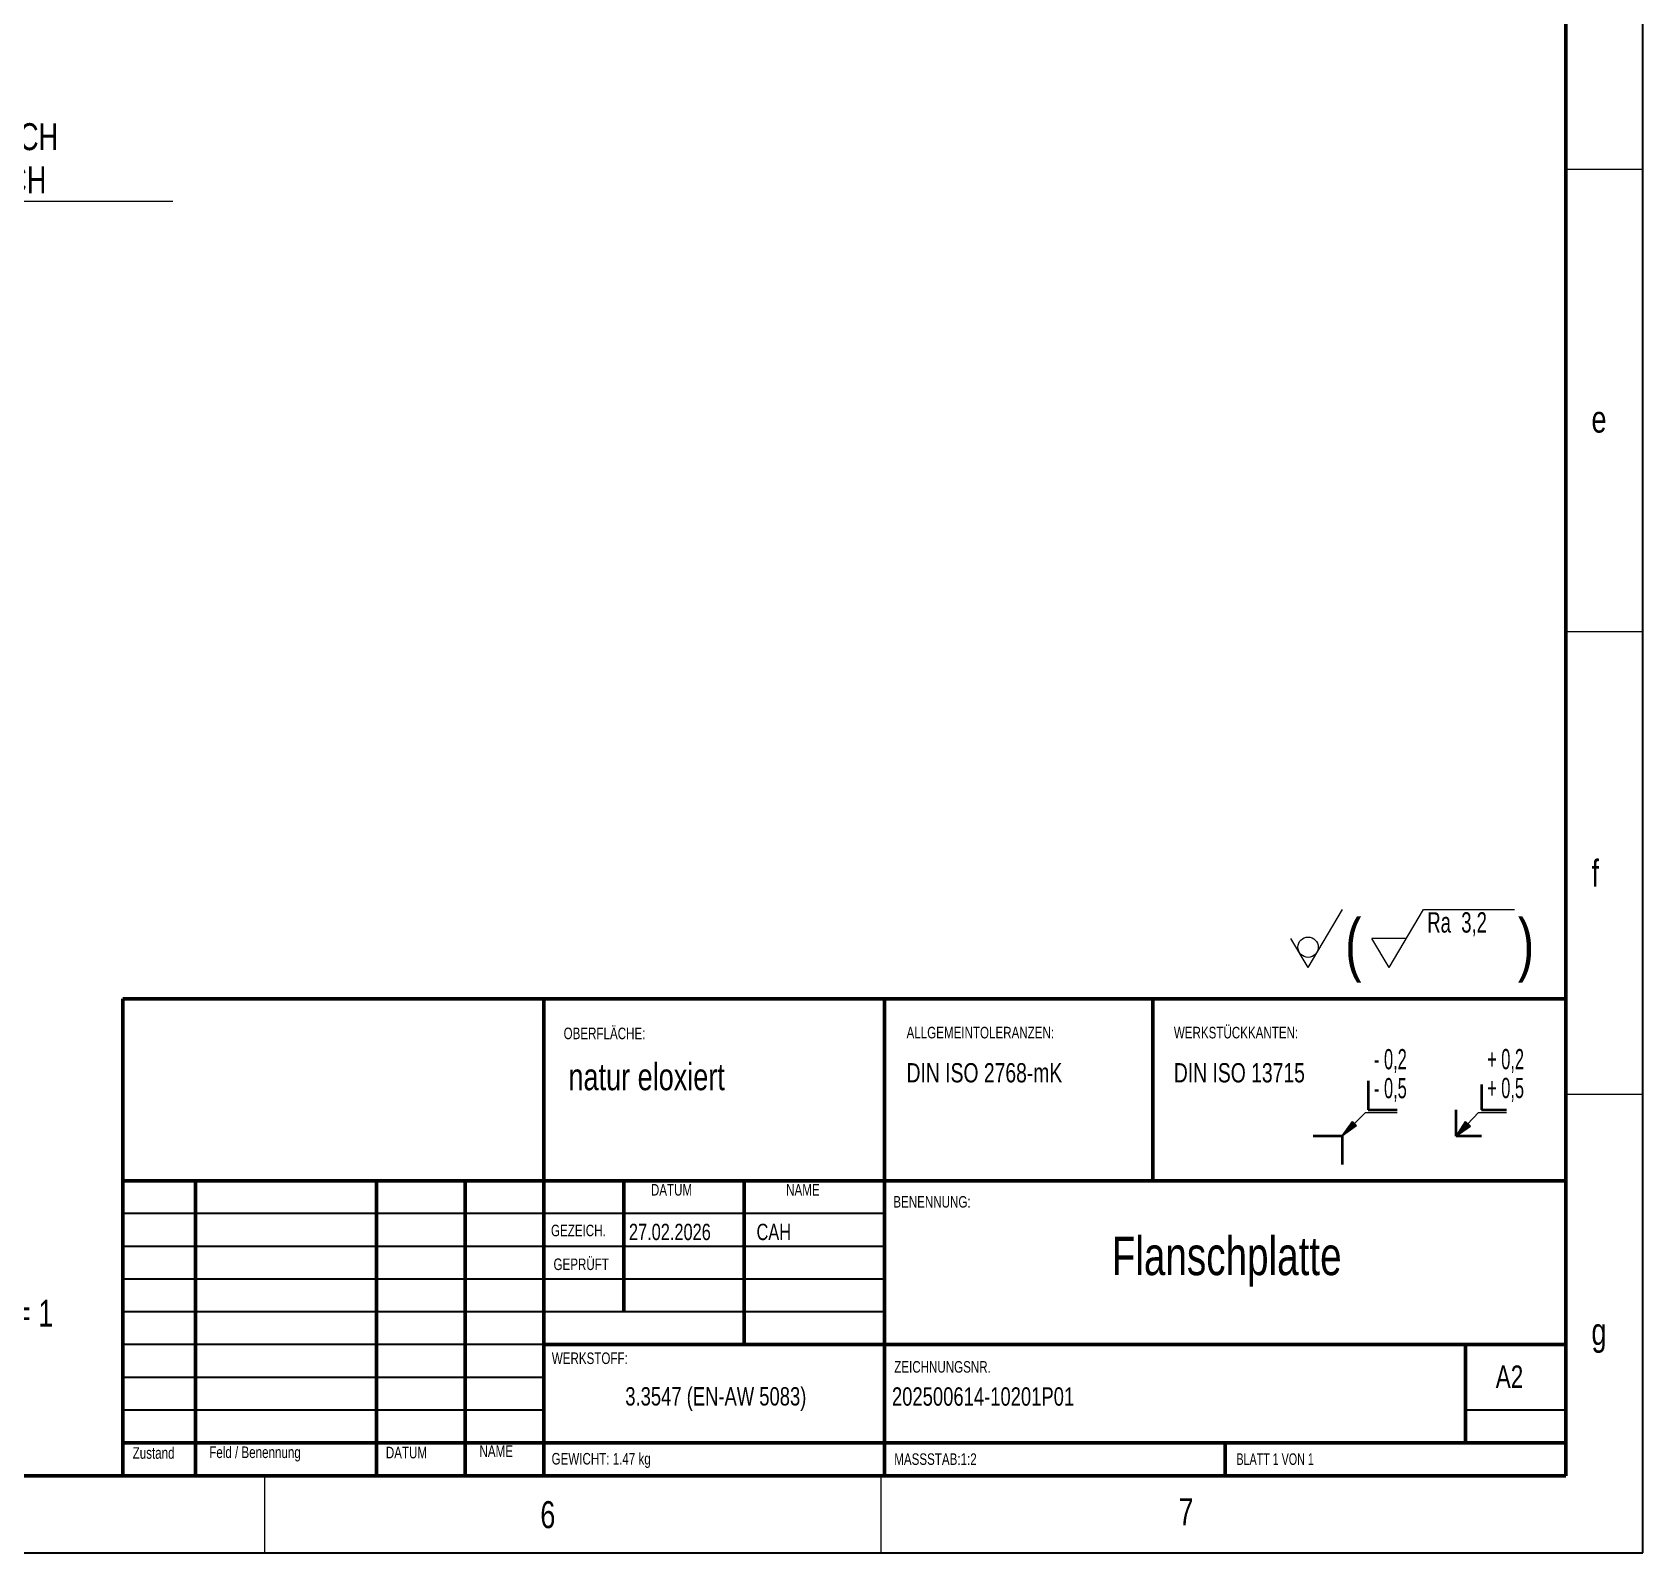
# Model space of a CAD drawing. Header units: millimetres. Extents: x 0 to 594, y 0 to 421.
# Drawn here: x 385 to 594, y 0 to 197.3 of the extents above; entities that cross this region are included whole.
import ezdxf

# ---------------------------------------------------------------- set-up
doc = ezdxf.new("R2010")
doc.units = ezdxf.units.MM
doc.header["$PDSIZE"] = -1
doc.styles.add('SLDTEXTSTYLE0', font='TXT', dxfattribs={"width": 0.605})
doc.styles.add('SLDTEXTSTYLE1', font='TXT', dxfattribs={"width": 0.75})
doc.styles.add('SLDTEXTSTYLE2', font='TXT', dxfattribs={"width": 0.678571})
doc.styles.add('SLDTEXTSTYLE3', font='TXT', dxfattribs={"width": 0.692308})
doc.dimstyles.new('SLDDIMSTYLE1', dxfattribs={"dimtxt": 3.5, "dimasz": 3.556, "dimexe": 0, "dimexo": 0.0625, "dimgap": 0.875, "dimtad": 0, "dimtih": 1, "dimtoh": 1, "dimlfac": 2, "dimrnd": 1e-09, "dimzin": 4, "dimdsep": 46, "dimtxsty": 'SLDTEXTSTYLE1', "dimblk1": 'NONE', "dimsah": 1, "dimcen": 0, "dimadec": 0, "dimazin": 1, "dimtfac": 1, "dimtdec": 3, "dimtmove": 0, "dimatfit": 3, "dimldrblk": 'NONE', "dimfxl": 1, "dimfrac": 2, "dimtolj": 1, "dimtzin": 12, "dimarcsym": 0})

# ---------------------------------------------------------------- blocks, each defined once
blk = doc.blocks.new('SW_NOTE_0')
at = {"color": 0, "linetype": 'Continuous', "lineweight": 0, "insert": (0, 4.51), "char_height": 3.5, "attachment_point": 1, "style": 'SLDTEXTSTYLE0'}
blk.add_mtext('+ 0,5', dxfattribs=at)
blk = doc.blocks.new('SW_NOTE_0_1')
at = {"color": 0, "linetype": 'Continuous', "lineweight": 0, "insert": (0, 4.51), "char_height": 3.5, "attachment_point": 1, "style": 'SLDTEXTSTYLE0'}
blk.add_mtext('+ 0,2', dxfattribs=at)
blk = doc.blocks.new('SW_NOTE_0_2')
at = {"color": 0, "linetype": 'Continuous', "lineweight": 0, "insert": (0, 4.51), "char_height": 3.5, "attachment_point": 1, "style": 'SLDTEXTSTYLE0'}
blk.add_mtext('- 0,2', dxfattribs=at)
blk = doc.blocks.new('SW_NOTE_0_3')
at = {"color": 0, "linetype": 'Continuous', "lineweight": 0, "insert": (0, 4.51), "char_height": 3.5, "attachment_point": 1, "style": 'SLDTEXTSTYLE0'}
blk.add_mtext('- 0,5', dxfattribs=at)
blk = doc.blocks.new('Block3')
at = {"linetype": 'Continuous'}
for points in [[(735.45, 277.8), (737.92, 279.57), (737.22, 280.27)], [(755.16, 277.71), (757.62, 279.47), (756.78, 280.26)]]:
    blk.add_hatch(color=7, dxfattribs=at).paths.add_polyline_path(points, flags=0)
at = {"color": 7, "linetype": 'Continuous', "lineweight": 35}
for p, q in [((739.95, 287.3), (739.95, 282.3)), ((759.52, 286.66), (759.52, 282.3)), ((739.95, 282.3), (744.95, 282.3)), ((755.16, 277.71), (755.16, 282.3)), ((759.52, 282.3), (763.89, 282.3)), ((730.45, 277.8), (735.45, 277.8)), ((735.45, 277.8), (735.45, 272.8)), ((759.52, 277.71), (755.16, 277.71))]:
    blk.add_line(p, q, dxfattribs=at)
at = {"color": 7, "linetype": 'Continuous', "lineweight": 18}
for p, q in [((735.45, 277.8), (739.45, 281.8)), ((739.45, 281.8), (744.95, 281.8)), ((755.16, 277.71), (759.02, 281.8)), ((759.02, 281.8), (763.89, 281.8)), ((735.45, 277.8), (737.22, 280.27)), ((735.45, 277.8), (737.92, 279.57)), ((737.22, 280.27), (737.92, 279.57)), ((755.16, 277.71), (756.78, 280.26)), ((755.16, 277.71), (757.62, 279.47)), ((756.78, 280.26), (757.62, 279.47))]:
    blk.add_line(p, q, dxfattribs=at)
at = {"color": 7, "linetype": 'Continuous', "lineweight": 0}
for p in [(737.57, 279.92), (757.2, 279.87)]:
    blk.add_point(p, dxfattribs=at)
for name, p in [('SW_NOTE_0_2', (740.95, 288.28)), ('SW_NOTE_0_1', (760.52, 288.29)), ('SW_NOTE_0_3', (740.95, 283.27)), ('SW_NOTE_0', (760.52, 283.3))]:
    blk.add_blockref(name, p, dxfattribs=at)
blk = doc.blocks.new('SW_NOTE_0_4')
at = {"color": 0, "linetype": 'Continuous', "lineweight": 0}
for p, q in [((-4.81, 1.87), (-0.35, 9.43)), ((5.71, 1.87), (10.17, 9.43)), ((10.17, 9.43), (21.96, 9.43)), ((-4.81, 1.87), (-7.04, 5.65)), ((5.71, 1.87), (3.48, 5.65)), ((7.94, 5.65), (3.48, 5.65))]:
    blk.add_line(p, q, dxfattribs=at)
blk.add_circle((-4.81, 4.52), 1.32, dxfattribs=at)
at = {"color": 0, "linetype": 'Continuous', "lineweight": 0, "attachment_point": 1}
for s, insert, char_height, style in [('(', (0, 8.19), 6.35, 'SLDTEXTSTYLE1'), ('Ra  3,2', (10.66, 9.06), 2.646, 'SLDTEXTSTYLE2'), (')', (22.41, 8.19), 6.35, 'SLDTEXTSTYLE1')]:
    blk.add_mtext(s, dxfattribs=dict(at, insert=insert, char_height=char_height, style=style))
blk = doc.blocks.new('SW_NOTE_0_5')
at = {"color": 0, "linetype": 'Continuous', "lineweight": 0, "attachment_point": 1, "style": 'SLDTEXTSTYLE1'}
for s, insert, char_height in [('ALLGEMEINTOLERANZEN:', (0, 1.93), 1.5), ('DIN ISO 2768-mK', (0, -2.78), 2.5)]:
    blk.add_mtext(s, dxfattribs=dict(at, insert=insert, char_height=char_height))
blk = doc.blocks.new('SW_NOTE_0_6')
at = {"color": 0, "linetype": 'Continuous', "lineweight": 0, "attachment_point": 1, "style": 'SLDTEXTSTYLE1'}
for s, insert, char_height in [('WERKSTÜCKKANTEN:', (0, 1.93), 1.5), ('DIN ISO 13715', (0, -2.78), 2.5)]:
    blk.add_mtext(s, dxfattribs=dict(at, insert=insert, char_height=char_height))
blk = doc.blocks.new('_D_54')
at = {"color": 7, "linetype": 'Continuous', "lineweight": 0}
for p, q in [((315.57, 127.16), (336.68, 175.34)), ((336.68, 175.34), (403.24, 175.34)), ((314.2, 124.04), (315.57, 127.16))]:
    blk.add_line(p, q, dxfattribs=at)
at = {"color": 7, "linetype": 'Continuous', "lineweight": 18}
blk.add_solid([(315.57, 127.16), (317.34, 130.26), (316.64, 130.57)], dxfattribs=at)
at = {"color": 7, "linetype": 'Continuous', "lineweight": 18, "char_height": 3.5, "attachment_point": 1, "style": 'SLDTEXTSTYLE1'}
for s, insert in [('%%c', (338.85, 185.41)), ('6,80 DURCHGANGSLOCH', (345.44, 185.46)), ('M8 - 6H DURCHGANGSLOCH', (338.26, 179.85))]:
    blk.add_mtext(s, dxfattribs=dict(at, insert=insert))
blk = doc.blocks.new('_None')

msp = doc.modelspace()

# ---------------------------------------------------------------- linework, layer by layer
at = {"color": 7, "linetype": 'Continuous', "lineweight": 25}
for p, q in [((593.9620406, 0.00007943), (593.9620406, 420.50007943)), ((495.5620406, 44.00007943), (396.7620406, 44.00007943)), ((495.5620406, 39.75007943), (396.7620406, 39.75007943)), ((495.5620406, 35.50007943), (396.7620406, 35.50007943)), ((495.5620406, 31.25007943), (396.7620406, 31.25007943)), ((451.3620406, 27.00007943), (396.7620406, 27.00007943)), ((451.3620406, 22.75000743), (396.7620406, 22.75000743)), ((451.3620406, 18.50007943), (396.7620406, 18.50007943)), ((583.9620406, 18.50007943), (570.9620406, 18.50007943)), ((0.00016781, 0.00007943), (593.9620406, 0.00007943))]:
    msp.add_line(p, q, dxfattribs=at)
at = {"color": 7, "linetype": 'Continuous', "lineweight": 50}
for p, q in [((583.9620406, 10.00007943), (583.9620406, 410.50007943)), ((396.7620406, 71.87439815), (583.9620406, 71.87439815)), ((396.7620406, 71.87439815), (396.7620406, 10.00007943)), ((451.3620406, 10.00007943), (451.3620406, 71.87439815)), ((495.5620406, 71.87439815), (495.5620406, 10.00007943)), ((530.39315295, 71.87439815), (530.39315295, 48.25007943)), ((583.9620406, 71.87439815), (583.9620406, 10.00007943)), ((583.9620406, 48.25007943), (396.7620406, 48.25007943)), ((406.16351745, 48.25007943), (406.16351745, 10.00007943)), ((429.65475258, 48.25007943), (429.65475258, 10.00007943)), ((441.16096676, 48.25007943), (441.16096676, 10.00007943)), ((461.7620406, 31.25007943), (461.7620406, 48.25007943)), ((477.3620406, 48.25007943), (477.3620406, 27.00007943)), ((451.3620406, 27.00007943), (583.9620406, 27.00007943)), ((570.9620406, 14.25007943), (570.9620406, 27.00007943)), ((396.7620406, 14.25007943), (583.9620406, 14.25007943)), ((539.7620406, 10.00007943), (539.7620406, 14.25007943)), ((25.00016781, 10.00007943), (583.9620406, 10.00007943))]:
    msp.add_line(p, q, dxfattribs=at)
at = {"color": 7, "linetype": 'Continuous', "lineweight": 18}
for p, q in [((583.9620406, 179.50007943), (593.9620406, 179.50007943)), ((583.9620406, 119.50007943), (593.9620406, 119.50007943)), ((583.9620406, 59.50007943), (593.9620406, 59.50007943)), ((415.14374878, 10.00007943), (415.14374878, 0.00007943)), ((495.10557312, 10.00007943), (495.10557312, 0.00007943))]:
    msp.add_line(p, q, dxfattribs=at)

# ---------------------------------------------------------------- block references
at = {"color": 7, "linetype": 'Continuous', "lineweight": 0}
for name, p in [('SW_NOTE_0_4', (555.34038383, 74.04027545)), ('SW_NOTE_0_5', (498.43643423, 66.30068838)), ('SW_NOTE_0_6', (533.11671777, 66.30068814))]:
    msp.add_blockref(name, p, dxfattribs=at)
at = {"color": 7, "linetype": 'Continuous', "xscale": 0.75, "yscale": 0.75, "zscale": 0.75}
msp.add_blockref('Block3', (3.37729292, -154.245845), dxfattribs=at)

# ---------------------------------------------------------------- texts
at = {"color": 7, "linetype": 'Continuous', "lineweight": 0}
for s, insert, char_height, attachment_point, style in [('e', (587.3021911, 148.81573132), 3.5, 1, 'SLDTEXTSTYLE1'), ('f', (587.3021911, 89.89847894), 3.5, 1, 'SLDTEXTSTYLE1'), ('OBERFLÄCHE:', (453.9381905, 68.12769026), 1.5, 1, 'SLDTEXTSTYLE1'), ('natur eloxiert', (454.56794544, 63.50687036), 3.5, 1, 'SLDTEXTSTYLE1'), ('DATUM', (465.26343171, 47.83609911), 1.5, 1, 'SLDTEXTSTYLE1'), ('NAME', (482.81171976, 47.83609911), 1.5, 1, 'SLDTEXTSTYLE1'), ('BENENNUNG:', (496.71822754, 46.27841371), 1.5, 1, 'SLDTEXTSTYLE1'), ('GEZEICH.', (452.30308488, 42.56059532), 1.5, 1, 'SLDTEXTSTYLE1'), ('27.02.2026', (462.41326944, 42.68287359), 2.116666667, 1, 'SLDTEXTSTYLE1'), ('CAH', (478.97064771, 42.68287359), 2.116666667, 1, 'SLDTEXTSTYLE1'), ('Flanschplatte', (539.97058406, 41.01973775), 5, 2, 'SLDTEXTSTYLE1'), ('GEPRÜFT', (452.62657448, 38.17561198), 1.5, 1, 'SLDTEXTSTYLE1'), ('K-Faktor = 1', (368.31973947, 32.82875922), 3.5, 1, 'SLDTEXTSTYLE1'), ('g', (587.3021911, 30.45751765), 3.5, 1, 'SLDTEXTSTYLE1'), ('WERKSTOFF:', (452.40790291, 25.98613571), 1.5, 1, 'SLDTEXTSTYLE1'), ('ZEICHNUNGSNR.', (496.83600672, 24.86871725), 1.5, 1, 'SLDTEXTSTYLE1'), ('A2', (574.88302545, 24.30052394), 2.910416667, 1, 'SLDTEXTSTYLE1'), ('3.3547 (EN-AW 5083)', (473.68719644, 21.48564523), 2.38125, 2, 'SLDTEXTSTYLE1'), ('202500614-10201P01', (496.54205994, 21.46389784), 2.38125, 1, 'SLDTEXTSTYLE1'), ('Zustand', (398.02209644, 13.69846008), 1.5, 1, 'SLDTEXTSTYLE1'), ('Feld / Benennung', (407.959194, 13.78923113), 1.5, 1, 'SLDTEXTSTYLE1'), ('DATUM', (430.87181409, 13.75189781), 1.5, 1, 'SLDTEXTSTYLE1'), ('NAME', (443.02164296, 13.93866117), 1.5, 1, 'SLDTEXTSTYLE1'), ('GEWICHT: 1.47 kg', (452.37985173, 12.94939133), 1.4986, 1, 'SLDTEXTSTYLE1'), ('MASSSTAB:1:2', (496.83600672, 12.9001667), 1.5, 1, 'SLDTEXTSTYLE1'), ('BLATT 1 VON 1', (541.24033503, 12.9001667), 1.5, 1, 'SLDTEXTSTYLE3'), ('6', (450.91640635, 6.69848198), 3.5, 1, 'SLDTEXTSTYLE1'), ('7', (533.71600719, 7.0826401), 3.5, 1, 'SLDTEXTSTYLE1')]:
    msp.add_mtext(s, dxfattribs=dict(at, insert=insert, char_height=char_height, attachment_point=attachment_point, style=style))

# ---------------------------------------------------------------- dimensions: what is measured, and where the dimension line sits
at = {"color": 7, "linetype": 'Continuous', "lineweight": 18}
dim = msp.add_diameter_dim_2p(p1=(314.20112774, 124.04158048), p2=(315.56556052, 127.15579358), text='<> DURCHGANGSLOCH\\PM8 - 6H DURCHGANGSLOCH\\P', dimstyle='SLDDIMSTYLE1', dxfattribs=at)
dim.commit()
dim.dimension.update_dxf_attribs({"geometry": '_D_54', "text_midpoint": (370.75091119, 180.92311545), "dimtype": 163})

doc.saveas('drawing.dxf')
